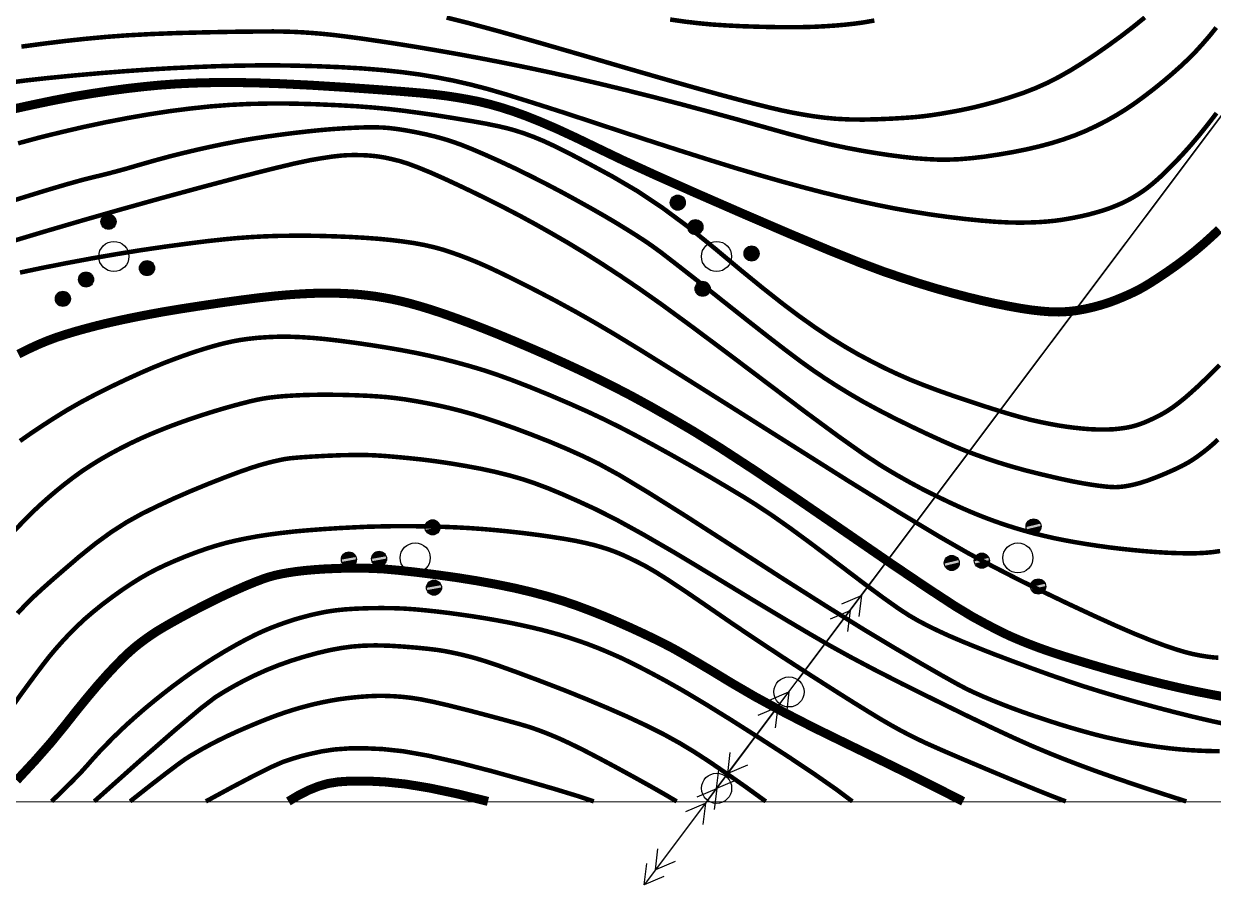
# Model space of a CAD drawing. Extents: x 396500 to 398250, y 1005980 to 1008200.
# Drawn here: x 398196.54 to 398216.28, y 1007798.51 to 1007812.9 of the extents above; entities that cross this region are included whole.
import ezdxf

# ---------------------------------------------------------------- set-up
doc = ezdxf.new("R2010")
doc.units = 0
doc.header["$LTSCALE"] = 0.5
doc.layers.get('0').update_dxf_attribs({"linetype": 'CONTINUOUS'})
doc.layers.add('ASSIST', color=7, linetype='CONTINUOUS', plot=False)
for name, color, linetype in [('DGX', 2, 'CONTINUOUS'), ('GXYZ', 2, 'CONTINUOUS'), ('ZBTZ', 3, 'CONTINUOUS')]:
    doc.layers.add(name, color=color, linetype=linetype)
doc.layers.add('绘图层', color=6, linetype='CONTINUOUS', lineweight=5)

# ---------------------------------------------------------------- blocks, each defined once
blk = doc.blocks.new('gc013a')
at = {"linetype": 'Continuous'}
blk.add_line((0.5, 0), (4, 0), dxfattribs=at)
at = {"linetype": 'Continuous', "flags": 128}
for points in [[(2.772, 0.354), (3.384, 0), (2.772, -0.354)], [(3.388, 0.354), (4, 0), (3.388, -0.354)]]:
    blk.add_lwpolyline(points, dxfattribs=at)
blk = doc.blocks.new('gc170')
at = {"linetype": 'Continuous'}
blk.add_circle((0, 0), 0.5, dxfattribs=at)
blk = doc.blocks.new('*U110')
at = {"linetype": 'Continuous'}
for points in [[(-0.202, 2.347), (-0.147, 1.998), (-0.147, 2.402)], [(-0.147, 2.402), (-0.077, 1.962), (-0.077, 2.438)], [(-0.077, 1.962), (-0.147, 2.402), (-0.147, 1.998)], [(-0.077, 2.438), (0, 1.95), (0, 2.45)], [(0, 1.95), (-0.077, 2.438), (-0.077, 1.962)], [(0, 2.45), (0.077, 1.962), (0.077, 2.438)], [(0.077, 1.962), (0, 2.45), (0, 1.95)], [(0.077, 2.438), (0.147, 1.998), (0.147, 2.402)], [(0.147, 1.998), (0.077, 2.438), (0.077, 1.962)], [(0.147, 2.402), (0.202, 2.053), (0.202, 2.347)], [(0.202, 2.053), (0.147, 2.402), (0.147, 1.998)], [(-0.25, 2.2), (-0.238, 2.123), (-0.238, 2.277)], [(-0.238, 2.277), (-0.202, 2.053), (-0.202, 2.347)], [(-0.202, 2.053), (-0.238, 2.277), (-0.238, 2.123)], [(-0.147, 1.998), (-0.202, 2.347), (-0.202, 2.053)], [(0.202, 2.347), (0.238, 2.123), (0.238, 2.277)], [(0.238, 2.123), (0.202, 2.347), (0.202, 2.053)], [(0.25, 2.2), (0.238, 2.277), (0.238, 2.123)]]:
    blk.add_solid(points, dxfattribs=at)
blk = doc.blocks.new('*U109')
at = {"linetype": 'Continuous'}
for points in [[(-0.25, 1.2), (-0.238, 1.123), (-0.238, 1.277)], [(-0.238, 1.277), (-0.202, 1.053), (-0.202, 1.347)], [(-0.202, 1.053), (-0.238, 1.277), (-0.238, 1.123)], [(-0.202, 1.347), (-0.147, 0.998), (-0.147, 1.402)], [(-0.147, 0.998), (-0.202, 1.347), (-0.202, 1.053)], [(-0.147, 1.402), (-0.077, 0.962), (-0.077, 1.438)], [(-0.077, 0.962), (-0.147, 1.402), (-0.147, 0.998)], [(-0.077, 1.438), (0, 0.95), (0, 1.45)], [(0, 0.95), (-0.077, 1.438), (-0.077, 0.962)], [(0, 1.45), (0.077, 0.962), (0.077, 1.438)], [(0.077, 0.962), (0, 1.45), (0, 0.95)], [(0.077, 1.438), (0.147, 0.998), (0.147, 1.402)], [(0.147, 0.998), (0.077, 1.438), (0.077, 0.962)], [(0.147, 1.402), (0.202, 1.053), (0.202, 1.347)], [(0.202, 1.053), (0.147, 1.402), (0.147, 0.998)], [(0.202, 1.347), (0.238, 1.123), (0.238, 1.277)], [(0.238, 1.123), (0.202, 1.347), (0.202, 1.053)], [(0.25, 1.2), (0.238, 1.277), (0.238, 1.123)]]:
    blk.add_solid(points, dxfattribs=at)
blk = doc.blocks.new('*U108')
at = {"linetype": 'Continuous'}
for points in [[(-1.147, -0.398), (-1.077, -0.838), (-1.077, -0.362)], [(-1.077, -0.362), (-1, -0.85), (-1, -0.35)], [(-1, -0.85), (-1.077, -0.362), (-1.077, -0.838)], [(-1, -0.35), (-0.923, -0.838), (-0.923, -0.362)], [(-0.923, -0.838), (-1, -0.35), (-1, -0.85)], [(-0.923, -0.362), (-0.853, -0.802), (-0.853, -0.398)], [(-0.853, -0.802), (-0.923, -0.362), (-0.923, -0.838)], [(-1.25, -0.6), (-1.238, -0.677), (-1.238, -0.523)], [(-1.238, -0.523), (-1.202, -0.747), (-1.202, -0.453)], [(-1.202, -0.747), (-1.238, -0.523), (-1.238, -0.677)], [(-1.202, -0.453), (-1.147, -0.802), (-1.147, -0.398)], [(-1.147, -0.802), (-1.202, -0.453), (-1.202, -0.747)], [(-1.077, -0.838), (-1.147, -0.398), (-1.147, -0.802)], [(-0.853, -0.398), (-0.798, -0.747), (-0.798, -0.453)], [(-0.798, -0.747), (-0.853, -0.398), (-0.853, -0.802)], [(-0.798, -0.453), (-0.762, -0.677), (-0.762, -0.523)], [(-0.762, -0.677), (-0.798, -0.453), (-0.798, -0.747)], [(-0.75, -0.6), (-0.762, -0.523), (-0.762, -0.677)]]:
    blk.add_solid(points, dxfattribs=at)
blk = doc.blocks.new('*U107')
at = {"linetype": 'Continuous'}
for points in [[(0.853, -0.398), (0.923, -0.838), (0.923, -0.362)], [(0.923, -0.362), (1, -0.85), (1, -0.35)], [(1, -0.85), (0.923, -0.362), (0.923, -0.838)], [(1, -0.35), (1.077, -0.838), (1.077, -0.362)], [(1.077, -0.838), (1, -0.35), (1, -0.85)], [(1.077, -0.362), (1.147, -0.802), (1.147, -0.398)], [(1.147, -0.802), (1.077, -0.362), (1.077, -0.838)], [(0.75, -0.6), (0.762, -0.677), (0.762, -0.523)], [(0.762, -0.523), (0.798, -0.747), (0.798, -0.453)], [(0.798, -0.747), (0.762, -0.523), (0.762, -0.677)], [(0.798, -0.453), (0.853, -0.802), (0.853, -0.398)], [(0.853, -0.802), (0.798, -0.453), (0.798, -0.747)], [(0.923, -0.838), (0.853, -0.398), (0.853, -0.802)], [(1.147, -0.398), (1.202, -0.747), (1.202, -0.453)], [(1.202, -0.747), (1.147, -0.398), (1.147, -0.802)], [(1.202, -0.453), (1.238, -0.677), (1.238, -0.523)], [(1.238, -0.677), (1.202, -0.453), (1.202, -0.747)], [(1.25, -0.6), (1.238, -0.523), (1.238, -0.677)]]:
    blk.add_solid(points, dxfattribs=at)
blk = doc.blocks.new('gc160')
for centre, radius in [((0, 2.2), 0.25), ((0, 1.2), 0.25), ((0, 0), 0.5), ((-1, -0.6), 0.25), ((1, -0.6), 0.25)]:
    blk.add_circle(centre, radius)
at = {"linetype": 'Continuous'}
for name in ['*U110', '*U109', '*U108', '*U107']:
    blk.add_blockref(name, (0, 0), dxfattribs=at)

msp = doc.modelspace()

# ---------------------------------------------------------------- linework, layer by layer
at = {"layer": 'ASSIST', "linetype": 'Continuous', "flags": 128}
msp.add_lwpolyline([(398207.876, 1007800), (398209.238, 1007801.816), (398249.85, 1007855.903)], dxfattribs=at)
at = {"layer": 'DGX', "linetype": 'Continuous', "const_width": 0.075}
for points in [[(398215.142, 1007813.004), (398214.952, 1007812.85), (398214.748, 1007812.693), (398214.531, 1007812.535), (398214.312, 1007812.382), (398214.102, 1007812.245), (398213.903, 1007812.122), (398213.714, 1007812.015), (398213.525, 1007811.918), (398213.326, 1007811.83), (398213.116, 1007811.748), (398212.897, 1007811.675), (398212.678, 1007811.609), (398212.47, 1007811.553), (398212.274, 1007811.505), (398212.09, 1007811.466), (398211.917, 1007811.434), (398211.756, 1007811.406), (398211.606, 1007811.383), (398211.469, 1007811.365), (398211.322, 1007811.35), (398211.146, 1007811.337), (398210.941, 1007811.325), (398210.706, 1007811.315), (398210.465, 1007811.309), (398210.239, 1007811.312), (398210.03, 1007811.322), (398209.836, 1007811.34), (398209.652, 1007811.364), (398209.472, 1007811.393), (398209.295, 1007811.425), (398209.122, 1007811.461), (398208.929, 1007811.506), (398208.696, 1007811.564), (398208.422, 1007811.635), (398208.107, 1007811.719), (398207.712, 1007811.828), (398207.198, 1007811.974), (398206.564, 1007812.157), (398205.812, 1007812.377), (398205.062, 1007812.594), (398204.436, 1007812.771), (398203.934, 1007812.907), (398203.557, 1007813.002)], [(398216.328, 1007812.836), (398216.22, 1007812.702), (398216.108, 1007812.572), (398215.992, 1007812.444), (398215.866, 1007812.316), (398215.731, 1007812.189), (398215.587, 1007812.061), (398215.438, 1007811.935), (398215.289, 1007811.815), (398215.138, 1007811.699), (398214.987, 1007811.588), (398214.833, 1007811.483), (398214.673, 1007811.384), (398214.507, 1007811.29), (398214.336, 1007811.203), (398214.16, 1007811.121), (398213.979, 1007811.047), (398213.792, 1007810.981), (398213.601, 1007810.921), (398213.4, 1007810.867), (398213.186, 1007810.817), (398212.958, 1007810.771), (398212.718, 1007810.73), (398212.48, 1007810.694), (398212.261, 1007810.669), (398212.06, 1007810.652), (398211.878, 1007810.645), (398211.7, 1007810.646), (398211.513, 1007810.655), (398211.317, 1007810.67), (398211.112, 1007810.693), (398210.898, 1007810.721), (398210.675, 1007810.755), (398210.443, 1007810.794), (398210.203, 1007810.839), (398209.933, 1007810.896), (398209.612, 1007810.973), (398209.241, 1007811.07), (398208.819, 1007811.188), (398208.369, 1007811.315), (398207.916, 1007811.439), (398207.457, 1007811.562), (398206.995, 1007811.682), (398206.539, 1007811.797), (398206.101, 1007811.903), (398205.68, 1007812.001), (398205.278, 1007812.091), (398204.887, 1007812.174), (398204.503, 1007812.252), (398204.126, 1007812.325), (398203.754, 1007812.394), (398203.395, 1007812.457), (398203.052, 1007812.515), (398202.726, 1007812.567), (398202.416, 1007812.614), (398202.132, 1007812.655), (398201.884, 1007812.688), (398201.672, 1007812.714), (398201.496, 1007812.732), (398201.338, 1007812.745), (398201.183, 1007812.756), (398201.029, 1007812.764), (398200.877, 1007812.769), (398200.682, 1007812.772), (398200.399, 1007812.77), (398200.028, 1007812.766), (398199.569, 1007812.757), (398199.088, 1007812.745), (398198.651, 1007812.728), (398198.257, 1007812.707), (398197.907, 1007812.681), (398197.573, 1007812.65), (398197.227, 1007812.613), (398196.87, 1007812.569), (398196.502, 1007812.52)], [(398210.655, 1007812.953), (398210.468, 1007812.92), (398210.311, 1007812.899), (398210.165, 1007812.883), (398210.013, 1007812.87), (398209.855, 1007812.859), (398209.689, 1007812.85), (398209.505, 1007812.844), (398209.287, 1007812.842), (398209.037, 1007812.843), (398208.755, 1007812.849), (398208.467, 1007812.858), (398208.202, 1007812.871), (398207.958, 1007812.887), (398207.737, 1007812.908), (398207.514, 1007812.934), (398207.266, 1007812.969)], [(398216.333, 1007811.417), (398216.188, 1007811.229), (398216.039, 1007811.043), (398215.893, 1007810.871), (398215.751, 1007810.713), (398215.613, 1007810.568), (398215.484, 1007810.439), (398215.368, 1007810.33), (398215.265, 1007810.241), (398215.176, 1007810.17), (398215.094, 1007810.111), (398215.011, 1007810.057), (398214.928, 1007810.008), (398214.845, 1007809.963), (398214.76, 1007809.922), (398214.672, 1007809.884), (398214.582, 1007809.848), (398214.489, 1007809.816), (398214.393, 1007809.785), (398214.293, 1007809.757), (398214.191, 1007809.73), (398214.085, 1007809.706), (398213.977, 1007809.684), (398213.868, 1007809.664), (398213.758, 1007809.646), (398213.646, 1007809.631), (398213.526, 1007809.619), (398213.391, 1007809.609), (398213.241, 1007809.603), (398213.077, 1007809.6), (398212.889, 1007809.603), (398212.673, 1007809.614), (398212.427, 1007809.634), (398212.151, 1007809.662), (398211.862, 1007809.697), (398211.574, 1007809.737), (398211.289, 1007809.783), (398211.004, 1007809.833), (398210.717, 1007809.89), (398210.419, 1007809.954), (398210.112, 1007810.025), (398209.796, 1007810.102), (398209.466, 1007810.188), (398209.117, 1007810.283), (398208.75, 1007810.388), (398208.364, 1007810.502), (398207.931, 1007810.636), (398207.422, 1007810.797), (398206.837, 1007810.986), (398206.176, 1007811.203), (398205.53, 1007811.416), (398204.991, 1007811.588), (398204.559, 1007811.723), (398204.234, 1007811.818), (398203.96, 1007811.889), (398203.683, 1007811.953), (398203.403, 1007812.008), (398203.119, 1007812.056), (398202.822, 1007812.096), (398202.502, 1007812.13), (398202.159, 1007812.158), (398201.793, 1007812.179), (398201.422, 1007812.194), (398201.064, 1007812.204), (398200.719, 1007812.209), (398200.387, 1007812.208), (398200.056, 1007812.203), (398199.716, 1007812.194), (398199.367, 1007812.18), (398199.008, 1007812.163), (398198.632, 1007812.141), (398198.234, 1007812.113), (398197.814, 1007812.08), (398197.371, 1007812.041), (398196.942, 1007811.999), (398196.563, 1007811.957), (398196.234, 1007811.914)], [(398216.383, 1007807.236), (398216.24, 1007807.094), (398216.113, 1007806.97), (398216.002, 1007806.865), (398215.906, 1007806.779), (398215.822, 1007806.705), (398215.742, 1007806.64), (398215.668, 1007806.582), (398215.598, 1007806.531), (398215.529, 1007806.485), (398215.455, 1007806.44), (398215.376, 1007806.397), (398215.292, 1007806.355), (398215.209, 1007806.317), (398215.132, 1007806.284), (398215.06, 1007806.257), (398214.994, 1007806.236), (398214.928, 1007806.218), (398214.858, 1007806.203), (398214.784, 1007806.191), (398214.704, 1007806.181), (398214.62, 1007806.173), (398214.529, 1007806.169), (398214.431, 1007806.168), (398214.327, 1007806.17), (398214.215, 1007806.175), (398214.098, 1007806.185), (398213.974, 1007806.198), (398213.843, 1007806.215), (398213.707, 1007806.236), (398213.564, 1007806.262), (398213.416, 1007806.292), (398213.262, 1007806.326), (398213.084, 1007806.372), (398212.862, 1007806.436), (398212.598, 1007806.517), (398212.291, 1007806.617), (398211.978, 1007806.722), (398211.698, 1007806.821), (398211.45, 1007806.914), (398211.235, 1007807.001), (398211.033, 1007807.09), (398210.824, 1007807.188), (398210.61, 1007807.297), (398210.389, 1007807.414), (398210.161, 1007807.546), (398209.922, 1007807.694), (398209.674, 1007807.86), (398209.416, 1007808.043), (398209.131, 1007808.257), (398208.801, 1007808.517), (398208.427, 1007808.822), (398208.008, 1007809.172), (398207.57, 1007809.527), (398207.14, 1007809.845), (398206.718, 1007810.126), (398206.303, 1007810.369), (398205.923, 1007810.574), (398205.606, 1007810.741), (398205.352, 1007810.868), (398205.161, 1007810.956), (398205.004, 1007811.021), (398204.853, 1007811.077), (398204.707, 1007811.125), (398204.568, 1007811.164), (398204.409, 1007811.201), (398204.208, 1007811.242), (398203.963, 1007811.286), (398203.674, 1007811.334), (398203.374, 1007811.382), (398203.094, 1007811.422), (398202.835, 1007811.457), (398202.595, 1007811.485), (398202.347, 1007811.509), (398202.058, 1007811.531), (398201.731, 1007811.549), (398201.364, 1007811.565), (398200.986, 1007811.575), (398200.626, 1007811.576), (398200.283, 1007811.569), (398199.958, 1007811.553), (398199.637, 1007811.528), (398199.307, 1007811.493), (398198.968, 1007811.45), (398198.62, 1007811.397), (398198.264, 1007811.335), (398197.9, 1007811.265), (398197.529, 1007811.186), (398197.151, 1007811.098), (398196.784, 1007811.007), (398196.447, 1007810.916)], [(398196.086, 1007809.878), (398196.509, 1007810.011), (398196.917, 1007810.137), (398197.253, 1007810.236), (398197.514, 1007810.309), (398197.702, 1007810.356), (398197.864, 1007810.395), (398198.047, 1007810.442), (398198.252, 1007810.498), (398198.478, 1007810.564), (398198.713, 1007810.631), (398198.946, 1007810.694), (398199.176, 1007810.752), (398199.403, 1007810.806), (398199.622, 1007810.855), (398199.826, 1007810.898), (398200.015, 1007810.935), (398200.19, 1007810.968), (398200.367, 1007810.997), (398200.563, 1007811.026), (398200.779, 1007811.056), (398201.013, 1007811.086), (398201.25, 1007811.113), (398201.475, 1007811.136), (398201.688, 1007811.154), (398201.888, 1007811.167), (398202.071, 1007811.176), (398202.232, 1007811.181), (398202.372, 1007811.181), (398202.491, 1007811.178), (398202.606, 1007811.169), (398202.737, 1007811.153), (398202.884, 1007811.13), (398203.046, 1007811.1), (398203.213, 1007811.065), (398203.371, 1007811.027), (398203.52, 1007810.986), (398203.661, 1007810.941), (398203.812, 1007810.887), (398203.993, 1007810.814), (398204.202, 1007810.724), (398204.442, 1007810.617), (398204.696, 1007810.498), (398204.951, 1007810.373), (398205.207, 1007810.243), (398205.464, 1007810.108), (398205.713, 1007809.972), (398205.945, 1007809.843), (398206.161, 1007809.72), (398206.359, 1007809.603), (398206.538, 1007809.493), (398206.698, 1007809.393), (398206.838, 1007809.302), (398206.957, 1007809.221), (398207.112, 1007809.108), (398207.357, 1007808.919), (398207.693, 1007808.657), (398208.118, 1007808.319), (398208.554, 1007807.974), (398208.919, 1007807.688), (398209.214, 1007807.461), (398209.439, 1007807.293), (398209.631, 1007807.156), (398209.83, 1007807.021), (398210.035, 1007806.889), (398210.246, 1007806.76), (398210.471, 1007806.629), (398210.717, 1007806.496), (398210.984, 1007806.358), (398211.272, 1007806.217), (398211.553, 1007806.084), (398211.797, 1007805.973), (398212.005, 1007805.882), (398212.176, 1007805.812), (398212.33, 1007805.754), (398212.485, 1007805.699), (398212.64, 1007805.646), (398212.796, 1007805.596), (398212.961, 1007805.547), (398213.14, 1007805.497), (398213.335, 1007805.447), (398213.545, 1007805.397), (398213.752, 1007805.349), (398213.941, 1007805.309), (398214.111, 1007805.277), (398214.263, 1007805.252), (398214.394, 1007805.234), (398214.505, 1007805.221), (398214.596, 1007805.214), (398214.667, 1007805.213), (398214.732, 1007805.217), (398214.804, 1007805.225), (398214.884, 1007805.239), (398214.973, 1007805.258), (398215.074, 1007805.285), (398215.191, 1007805.323), (398215.324, 1007805.373), (398215.474, 1007805.434), (398215.622, 1007805.499), (398215.751, 1007805.561), (398215.859, 1007805.619), (398215.948, 1007805.674), (398216.027, 1007805.729), (398216.107, 1007805.789), (398216.187, 1007805.852), (398216.268, 1007805.921), (398216.356, 1007806.002)], [(398196.324, 1007809.284), (398196.887, 1007809.453), (398197.512, 1007809.636), (398198.156, 1007809.82), (398198.818, 1007810.005), (398199.5, 1007810.19), (398200.13, 1007810.357), (398200.64, 1007810.487), (398201.029, 1007810.58), (398201.297, 1007810.637), (398201.493, 1007810.67), (398201.663, 1007810.696), (398201.808, 1007810.712), (398201.928, 1007810.72), (398202.033, 1007810.721), (398202.136, 1007810.72), (398202.235, 1007810.716), (398202.332, 1007810.708), (398202.431, 1007810.696), (398202.538, 1007810.678), (398202.652, 1007810.653), (398202.774, 1007810.623), (398202.915, 1007810.579), (398203.085, 1007810.515), (398203.286, 1007810.433), (398203.516, 1007810.331), (398203.762, 1007810.217), (398204.01, 1007810.099), (398204.258, 1007809.977), (398204.507, 1007809.852), (398204.761, 1007809.72), (398205.021, 1007809.579), (398205.289, 1007809.428), (398205.564, 1007809.269), (398205.847, 1007809.098), (398206.139, 1007808.914), (398206.44, 1007808.717), (398206.75, 1007808.507), (398207.118, 1007808.248), (398207.59, 1007807.903), (398208.167, 1007807.473), (398208.85, 1007806.958), (398209.522, 1007806.451), (398210.068, 1007806.049), (398210.488, 1007805.752), (398210.783, 1007805.559), (398211.013, 1007805.422), (398211.238, 1007805.295), (398211.458, 1007805.177), (398211.675, 1007805.069), (398211.88, 1007804.97), (398212.069, 1007804.883), (398212.241, 1007804.808), (398212.397, 1007804.744), (398212.544, 1007804.687), (398212.692, 1007804.633), (398212.842, 1007804.582), (398212.992, 1007804.534), (398213.145, 1007804.489), (398213.302, 1007804.446), (398213.465, 1007804.406), (398213.632, 1007804.368), (398213.804, 1007804.333), (398213.983, 1007804.3), (398214.169, 1007804.269), (398214.361, 1007804.24), (398214.555, 1007804.213), (398214.75, 1007804.19), (398214.944, 1007804.169), (398215.138, 1007804.151), (398215.328, 1007804.136), (398215.508, 1007804.125), (398215.68, 1007804.118), (398215.843, 1007804.115), (398215.996, 1007804.116), (398216.139, 1007804.123), (398216.271, 1007804.135), (398216.392, 1007804.153)], [(398216.362, 1007802.383), (398216.277, 1007802.389), (398216.18, 1007802.401), (398216.072, 1007802.418), (398215.954, 1007802.441), (398215.817, 1007802.475), (398215.652, 1007802.524), (398215.46, 1007802.59), (398215.241, 1007802.672), (398214.98, 1007802.777), (398214.665, 1007802.913), (398214.296, 1007803.08), (398213.873, 1007803.277), (398213.431, 1007803.489), (398213.006, 1007803.7), (398212.598, 1007803.91), (398212.207, 1007804.12), (398211.733, 1007804.392), (398211.075, 1007804.788), (398210.233, 1007805.309), (398209.208, 1007805.956), (398208.19, 1007806.599), (398207.372, 1007807.114), (398206.754, 1007807.499), (398206.335, 1007807.754), (398206.016, 1007807.942), (398205.695, 1007808.124), (398205.372, 1007808.3), (398205.047, 1007808.47), (398204.742, 1007808.624), (398204.48, 1007808.753), (398204.26, 1007808.857), (398204.083, 1007808.935), (398203.929, 1007808.998), (398203.78, 1007809.055), (398203.635, 1007809.106), (398203.495, 1007809.152), (398203.35, 1007809.192), (398203.193, 1007809.228), (398203.022, 1007809.26), (398202.838, 1007809.287), (398202.64, 1007809.311), (398202.426, 1007809.332), (398202.195, 1007809.349), (398201.949, 1007809.363), (398201.697, 1007809.373), (398201.452, 1007809.38), (398201.213, 1007809.384), (398200.981, 1007809.383), (398200.753, 1007809.38), (398200.527, 1007809.372), (398200.304, 1007809.36), (398200.082, 1007809.344), (398199.842, 1007809.321), (398199.56, 1007809.29), (398199.237, 1007809.249), (398198.873, 1007809.2), (398198.483, 1007809.143), (398198.082, 1007809.078), (398197.67, 1007809.007), (398197.247, 1007808.928), (398196.84, 1007808.848), (398196.478, 1007808.772)], [(398196.478, 1007805.978), (398196.632, 1007806.086), (398196.813, 1007806.208), (398197.021, 1007806.343), (398197.248, 1007806.484), (398197.487, 1007806.621), (398197.737, 1007806.754), (398197.998, 1007806.884), (398198.253, 1007807.005), (398198.484, 1007807.11), (398198.69, 1007807.199), (398198.872, 1007807.273), (398199.039, 1007807.337), (398199.198, 1007807.395), (398199.349, 1007807.447), (398199.494, 1007807.494), (398199.632, 1007807.536), (398199.765, 1007807.573), (398199.893, 1007807.605), (398200.015, 1007807.632), (398200.14, 1007807.655), (398200.278, 1007807.674), (398200.428, 1007807.69), (398200.591, 1007807.701), (398200.764, 1007807.708), (398200.946, 1007807.708), (398201.136, 1007807.701), (398201.336, 1007807.688), (398201.549, 1007807.668), (398201.781, 1007807.641), (398202.031, 1007807.608), (398202.3, 1007807.569), (398202.57, 1007807.526), (398202.823, 1007807.482), (398203.059, 1007807.437), (398203.279, 1007807.39), (398203.491, 1007807.341), (398203.704, 1007807.286), (398203.919, 1007807.227), (398204.136, 1007807.163), (398204.369, 1007807.087), (398204.635, 1007806.991), (398204.933, 1007806.876), (398205.264, 1007806.741), (398205.598, 1007806.598), (398205.908, 1007806.46), (398206.193, 1007806.326), (398206.454, 1007806.196), (398206.712, 1007806.061), (398206.992, 1007805.91), (398207.293, 1007805.744), (398207.614, 1007805.562), (398207.932, 1007805.379), (398208.22, 1007805.209), (398208.48, 1007805.053), (398208.71, 1007804.909), (398208.955, 1007804.746), (398209.261, 1007804.53), (398209.627, 1007804.261), (398210.054, 1007803.939), (398210.47, 1007803.624), (398210.807, 1007803.375), (398211.064, 1007803.193), (398211.242, 1007803.078), (398211.386, 1007802.995), (398211.544, 1007802.912), (398211.715, 1007802.829), (398211.9, 1007802.744), (398212.109, 1007802.655), (398212.354, 1007802.555), (398212.633, 1007802.445), (398212.948, 1007802.326), (398213.271, 1007802.206), (398213.576, 1007802.096), (398213.864, 1007801.997), (398214.134, 1007801.907), (398214.407, 1007801.822), (398214.703, 1007801.734), (398215.022, 1007801.644), (398215.365, 1007801.551), (398215.704, 1007801.463), (398216.01, 1007801.388), (398216.283, 1007801.325), (398216.524, 1007801.275)], [(398216.385, 1007800.832), (398216.22, 1007800.835), (398216.055, 1007800.841), (398215.892, 1007800.85), (398215.722, 1007800.863), (398215.54, 1007800.882), (398215.345, 1007800.907), (398215.139, 1007800.938), (398214.927, 1007800.974), (398214.719, 1007801.015), (398214.513, 1007801.061), (398214.311, 1007801.111), (398214.11, 1007801.166), (398213.909, 1007801.224), (398213.709, 1007801.285), (398213.508, 1007801.35), (398213.311, 1007801.415), (398213.122, 1007801.481), (398212.941, 1007801.547), (398212.768, 1007801.613), (398212.605, 1007801.679), (398212.454, 1007801.742), (398212.317, 1007801.803), (398212.193, 1007801.861), (398212.03, 1007801.947), (398211.778, 1007802.088), (398211.436, 1007802.284), (398211.006, 1007802.536), (398210.481, 1007802.851), (398209.859, 1007803.237), (398209.138, 1007803.694), (398208.32, 1007804.222), (398207.529, 1007804.731), (398206.892, 1007805.131), (398206.409, 1007805.421), (398206.079, 1007805.601), (398205.821, 1007805.726), (398205.549, 1007805.848), (398205.266, 1007805.967), (398204.97, 1007806.083), (398204.682, 1007806.191), (398204.423, 1007806.283), (398204.194, 1007806.36), (398203.993, 1007806.422), (398203.806, 1007806.474), (398203.618, 1007806.522), (398203.429, 1007806.565), (398203.238, 1007806.604), (398203.052, 1007806.638), (398202.878, 1007806.667), (398202.715, 1007806.689), (398202.563, 1007806.706), (398202.408, 1007806.718), (398202.232, 1007806.729), (398202.036, 1007806.737), (398201.82, 1007806.743), (398201.601, 1007806.746), (398201.396, 1007806.745), (398201.206, 1007806.741), (398201.03, 1007806.733), (398200.871, 1007806.723), (398200.732, 1007806.711), (398200.613, 1007806.697), (398200.514, 1007806.682), (398200.416, 1007806.663), (398200.301, 1007806.637), (398200.168, 1007806.603), (398200.017, 1007806.563), (398199.855, 1007806.517), (398199.687, 1007806.467), (398199.513, 1007806.412), (398199.333, 1007806.353), (398199.154, 1007806.29), (398198.98, 1007806.226), (398198.811, 1007806.16), (398198.648, 1007806.093), (398198.486, 1007806.022), (398198.32, 1007805.944), (398198.151, 1007805.859), (398197.979, 1007805.767), (398197.809, 1007805.67), (398197.649, 1007805.571), (398197.498, 1007805.471), (398197.356, 1007805.368), (398197.221, 1007805.264), (398197.09, 1007805.159), (398196.964, 1007805.052), (398196.843, 1007804.945), (398196.711, 1007804.822), (398196.556, 1007804.668), (398196.377, 1007804.482)], [(398196.436, 1007803.118), (398196.572, 1007803.263), (398196.696, 1007803.386), (398196.832, 1007803.512), (398197.006, 1007803.667), (398197.217, 1007803.85), (398197.465, 1007804.063), (398197.731, 1007804.277), (398197.992, 1007804.467), (398198.25, 1007804.632), (398198.504, 1007804.773), (398198.763, 1007804.9), (398199.032, 1007805.025), (398199.312, 1007805.147), (398199.603, 1007805.267), (398199.879, 1007805.375), (398200.113, 1007805.463), (398200.306, 1007805.53), (398200.456, 1007805.578), (398200.58, 1007805.612), (398200.691, 1007805.64), (398200.789, 1007805.662), (398200.874, 1007805.679), (398200.975, 1007805.693), (398201.123, 1007805.706), (398201.316, 1007805.719), (398201.556, 1007805.732), (398201.803, 1007805.742), (398202.022, 1007805.746), (398202.211, 1007805.746), (398202.371, 1007805.74), (398202.528, 1007805.73), (398202.708, 1007805.715), (398202.911, 1007805.696), (398203.138, 1007805.672), (398203.378, 1007805.642), (398203.623, 1007805.606), (398203.873, 1007805.564), (398204.127, 1007805.517), (398204.376, 1007805.463), (398204.61, 1007805.404), (398204.829, 1007805.341), (398205.033, 1007805.272), (398205.243, 1007805.193), (398205.479, 1007805.095), (398205.742, 1007804.979), (398206.031, 1007804.846), (398206.38, 1007804.67), (398206.821, 1007804.427), (398207.355, 1007804.118), (398207.981, 1007803.741), (398208.606, 1007803.361), (398209.138, 1007803.041), (398209.576, 1007802.782), (398209.921, 1007802.582), (398210.252, 1007802.399), (398210.649, 1007802.189), (398211.113, 1007801.952), (398211.644, 1007801.689), (398212.168, 1007801.432), (398212.613, 1007801.219), (398212.979, 1007801.049), (398213.266, 1007800.921), (398213.517, 1007800.816), (398213.776, 1007800.712), (398214.043, 1007800.609), (398214.318, 1007800.507), (398214.621, 1007800.4), (398214.974, 1007800.279), (398215.378, 1007800.146), (398215.832, 1007800)], [(398213.831, 1007800), (398213.613, 1007800.084), (398213.325, 1007800.199), (398212.967, 1007800.346), (398212.539, 1007800.525), (398212.117, 1007800.703), (398211.777, 1007800.849), (398211.52, 1007800.963), (398211.345, 1007801.046), (398211.208, 1007801.115), (398211.066, 1007801.19), (398210.919, 1007801.272), (398210.767, 1007801.36), (398210.577, 1007801.475), (398210.315, 1007801.637), (398209.982, 1007801.847), (398209.578, 1007802.105), (398209.144, 1007802.386), (398208.722, 1007802.664), (398208.313, 1007802.939), (398207.915, 1007803.213), (398207.555, 1007803.46), (398207.259, 1007803.657), (398207.027, 1007803.804), (398206.858, 1007803.902), (398206.725, 1007803.971), (398206.598, 1007804.033), (398206.479, 1007804.088), (398206.367, 1007804.135), (398206.253, 1007804.177), (398206.13, 1007804.216), (398205.997, 1007804.254), (398205.855, 1007804.288), (398205.695, 1007804.322), (398205.509, 1007804.355), (398205.296, 1007804.388), (398205.058, 1007804.422), (398204.812, 1007804.453), (398204.577, 1007804.479), (398204.353, 1007804.501), (398204.141, 1007804.519), (398203.933, 1007804.534), (398203.724, 1007804.545), (398203.513, 1007804.554), (398203.3, 1007804.56), (398203.087, 1007804.564), (398202.876, 1007804.565), (398202.668, 1007804.565), (398202.461, 1007804.561), (398202.25, 1007804.556), (398202.024, 1007804.546), (398201.784, 1007804.534), (398201.531, 1007804.518), (398201.278, 1007804.499), (398201.04, 1007804.478), (398200.817, 1007804.453), (398200.61, 1007804.426), (398200.415, 1007804.396), (398200.231, 1007804.362), (398200.057, 1007804.326), (398199.894, 1007804.287), (398199.734, 1007804.242), (398199.569, 1007804.19), (398199.399, 1007804.13), (398199.224, 1007804.063), (398199.052, 1007803.992), (398198.893, 1007803.922), (398198.746, 1007803.852), (398198.612, 1007803.782), (398198.479, 1007803.706), (398198.335, 1007803.616), (398198.179, 1007803.512), (398198.013, 1007803.394), (398197.847, 1007803.269), (398197.693, 1007803.145), (398197.55, 1007803.022), (398197.42, 1007802.9), (398197.297, 1007802.777), (398197.181, 1007802.653), (398197.069, 1007802.527), (398196.962, 1007802.399), (398196.843, 1007802.246), (398196.692, 1007802.045), (398196.509, 1007801.796), (398196.296, 1007801.498)], [(398210.29, 1007800), (398210.019, 1007800.202), (398209.672, 1007800.444), (398209.25, 1007800.727), (398208.753, 1007801.049), (398208.254, 1007801.366), (398207.827, 1007801.63), (398207.473, 1007801.841), (398207.191, 1007802), (398206.96, 1007802.124), (398206.757, 1007802.23), (398206.581, 1007802.318), (398206.434, 1007802.388), (398206.3, 1007802.447), (398206.165, 1007802.505), (398206.028, 1007802.56), (398205.89, 1007802.613), (398205.748, 1007802.663), (398205.601, 1007802.712), (398205.449, 1007802.759), (398205.29, 1007802.804), (398205.125, 1007802.848), (398204.952, 1007802.889), (398204.771, 1007802.929), (398204.583, 1007802.968), (398204.389, 1007803.004), (398204.193, 1007803.038), (398203.996, 1007803.069), (398203.796, 1007803.098), (398203.599, 1007803.125), (398203.406, 1007803.148), (398203.22, 1007803.168), (398203.04, 1007803.185), (398202.858, 1007803.198), (398202.666, 1007803.205), (398202.466, 1007803.207), (398202.256, 1007803.204), (398202.053, 1007803.197), (398201.87, 1007803.185), (398201.708, 1007803.168), (398201.568, 1007803.147), (398201.438, 1007803.121), (398201.307, 1007803.092), (398201.177, 1007803.058), (398201.047, 1007803.021), (398200.916, 1007802.979), (398200.786, 1007802.933), (398200.656, 1007802.884), (398200.526, 1007802.83), (398200.389, 1007802.767), (398200.237, 1007802.69), (398200.07, 1007802.6), (398199.888, 1007802.496), (398199.701, 1007802.383), (398199.519, 1007802.267), (398199.34, 1007802.147), (398199.167, 1007802.024), (398198.999, 1007801.899), (398198.838, 1007801.774), (398198.684, 1007801.65), (398198.536, 1007801.527), (398198.396, 1007801.405), (398198.262, 1007801.285), (398198.136, 1007801.167), (398198.017, 1007801.051), (398197.905, 1007800.937), (398197.799, 1007800.827), (398197.7, 1007800.719), (398197.608, 1007800.614), (398197.504, 1007800.498), (398197.368, 1007800.357), (398197.201, 1007800.191), (398197.003, 1007800)], [(398208.853, 1007800), (398208.51, 1007800.248), (398208.198, 1007800.466), (398207.919, 1007800.657), (398207.671, 1007800.818), (398207.428, 1007800.965), (398207.16, 1007801.113), (398206.867, 1007801.26), (398206.55, 1007801.408), (398206.211, 1007801.556), (398205.856, 1007801.705), (398205.485, 1007801.854), (398205.096, 1007802.003), (398204.732, 1007802.139), (398204.432, 1007802.247), (398204.197, 1007802.326), (398204.026, 1007802.378), (398203.892, 1007802.413), (398203.763, 1007802.444), (398203.641, 1007802.47), (398203.525, 1007802.493), (398203.398, 1007802.513), (398203.238, 1007802.532), (398203.047, 1007802.551), (398202.825, 1007802.569), (398202.595, 1007802.583), (398202.379, 1007802.588), (398202.179, 1007802.583), (398201.993, 1007802.569), (398201.809, 1007802.544), (398201.614, 1007802.508), (398201.407, 1007802.459), (398201.189, 1007802.399), (398200.971, 1007802.331), (398200.763, 1007802.257), (398200.566, 1007802.178), (398200.38, 1007802.094), (398200.203, 1007802.007), (398200.034, 1007801.916), (398199.873, 1007801.823), (398199.72, 1007801.728), (398199.483, 1007801.547), (398199.069, 1007801.199), (398198.478, 1007800.683), (398197.711, 1007800)], [(398207.375, 1007800), (398207.171, 1007800.12), (398206.935, 1007800.254), (398206.669, 1007800.402), (398206.372, 1007800.564), (398206.078, 1007800.721), (398205.824, 1007800.853), (398205.608, 1007800.959), (398205.431, 1007801.041), (398205.279, 1007801.105), (398205.137, 1007801.161), (398205.007, 1007801.208), (398204.888, 1007801.247), (398204.744, 1007801.289), (398204.541, 1007801.345), (398204.28, 1007801.415), (398203.959, 1007801.5), (398203.634, 1007801.582), (398203.359, 1007801.646), (398203.135, 1007801.692), (398202.961, 1007801.719), (398202.814, 1007801.735), (398202.672, 1007801.745), (398202.534, 1007801.75), (398202.4, 1007801.75), (398202.269, 1007801.745), (398202.139, 1007801.736), (398202.009, 1007801.724), (398201.879, 1007801.709), (398201.751, 1007801.691), (398201.623, 1007801.669), (398201.496, 1007801.644), (398201.37, 1007801.616), (398201.244, 1007801.584), (398201.117, 1007801.55), (398200.99, 1007801.512), (398200.863, 1007801.471), (398200.729, 1007801.424), (398200.582, 1007801.368), (398200.422, 1007801.304), (398200.25, 1007801.232), (398200.077, 1007801.157), (398199.916, 1007801.083), (398199.768, 1007801.011), (398199.633, 1007800.941), (398199.509, 1007800.874), (398199.398, 1007800.81), (398199.298, 1007800.751), (398199.211, 1007800.695), (398199.094, 1007800.611), (398198.903, 1007800.467), (398198.64, 1007800.264), (398198.305, 1007800)]]:
    msp.add_lwpolyline(points, dxfattribs=at)
at = {"layer": 'DGX', "color": 3, "linetype": 'Continuous', "lineweight": -2, "const_width": 0.15}
for points in [[(398216.376, 1007809.487), (398216.258, 1007809.376), (398216.123, 1007809.255), (398215.979, 1007809.132), (398215.831, 1007809.014), (398215.679, 1007808.9), (398215.524, 1007808.791), (398215.377, 1007808.692), (398215.249, 1007808.609), (398215.141, 1007808.543), (398215.052, 1007808.493), (398214.969, 1007808.451), (398214.877, 1007808.408), (398214.776, 1007808.364), (398214.666, 1007808.319), (398214.548, 1007808.275), (398214.423, 1007808.235), (398214.291, 1007808.199), (398214.151, 1007808.167), (398214.007, 1007808.141), (398213.863, 1007808.125), (398213.719, 1007808.118), (398213.575, 1007808.121), (398213.423, 1007808.133), (398213.256, 1007808.152), (398213.073, 1007808.18), (398212.874, 1007808.216), (398212.661, 1007808.259), (398212.436, 1007808.309), (398212.197, 1007808.367), (398211.945, 1007808.433), (398211.68, 1007808.507), (398211.403, 1007808.591), (398211.113, 1007808.685), (398210.81, 1007808.788), (398210.433, 1007808.929), (398209.919, 1007809.135), (398209.269, 1007809.407), (398208.483, 1007809.745), (398207.69, 1007810.091), (398207.02, 1007810.389), (398206.471, 1007810.64), (398206.046, 1007810.844), (398205.699, 1007811.011), (398205.388, 1007811.155), (398205.112, 1007811.274), (398204.872, 1007811.37), (398204.656, 1007811.448), (398204.453, 1007811.513), (398204.262, 1007811.567), (398204.084, 1007811.61), (398203.911, 1007811.644), (398203.734, 1007811.675), (398203.555, 1007811.702), (398203.372, 1007811.725), (398203.138, 1007811.749), (398202.807, 1007811.777), (398202.378, 1007811.809), (398201.852, 1007811.846), (398201.305, 1007811.88), (398200.816, 1007811.904), (398200.384, 1007811.919), (398200.009, 1007811.925), (398199.673, 1007811.923), (398199.358, 1007811.915), (398199.064, 1007811.901), (398198.791, 1007811.881), (398198.524, 1007811.855), (398198.25, 1007811.824), (398197.968, 1007811.786), (398197.68, 1007811.743), (398197.375, 1007811.692), (398197.048, 1007811.63), (398196.697, 1007811.557), (398196.323, 1007811.475)], [(398216.537, 1007801.722), (398216.267, 1007801.77), (398215.99, 1007801.825), (398215.708, 1007801.886), (398215.421, 1007801.953), (398215.13, 1007802.026), (398214.837, 1007802.103), (398214.544, 1007802.185), (398214.249, 1007802.271), (398213.975, 1007802.354), (398213.743, 1007802.426), (398213.553, 1007802.489), (398213.405, 1007802.541), (398213.28, 1007802.588), (398213.159, 1007802.635), (398213.041, 1007802.684), (398212.926, 1007802.733), (398212.801, 1007802.791), (398212.652, 1007802.866), (398212.479, 1007802.957), (398212.282, 1007803.064), (398211.991, 1007803.24), (398211.537, 1007803.537), (398210.919, 1007803.954), (398210.138, 1007804.492), (398209.335, 1007805.043), (398208.653, 1007805.502), (398208.092, 1007805.868), (398207.651, 1007806.142), (398207.284, 1007806.357), (398206.943, 1007806.551), (398206.629, 1007806.723), (398206.34, 1007806.873), (398206.064, 1007807.01), (398205.786, 1007807.144), (398205.505, 1007807.274), (398205.223, 1007807.401), (398204.944, 1007807.523), (398204.674, 1007807.638), (398204.413, 1007807.746), (398204.16, 1007807.847), (398203.92, 1007807.94), (398203.696, 1007808.022), (398203.489, 1007808.095), (398203.297, 1007808.158), (398203.12, 1007808.212), (398202.953, 1007808.259), (398202.798, 1007808.298), (398202.654, 1007808.329), (398202.516, 1007808.355), (398202.382, 1007808.377), (398202.25, 1007808.394), (398202.121, 1007808.408), (398201.991, 1007808.418), (398201.856, 1007808.425), (398201.717, 1007808.43), (398201.574, 1007808.431), (398201.424, 1007808.43), (398201.263, 1007808.424), (398201.093, 1007808.415), (398200.912, 1007808.402), (398200.704, 1007808.383), (398200.452, 1007808.355), (398200.155, 1007808.317), (398199.814, 1007808.27), (398199.467, 1007808.219), (398199.151, 1007808.17), (398198.866, 1007808.123), (398198.611, 1007808.076), (398198.379, 1007808.031), (398198.159, 1007807.985), (398197.952, 1007807.939), (398197.756, 1007807.892), (398197.573, 1007807.844), (398197.4, 1007807.796), (398197.238, 1007807.747), (398197.087, 1007807.698), (398196.938, 1007807.643), (398196.782, 1007807.578), (398196.62, 1007807.503), (398196.451, 1007807.419)], [(398212.128, 1007800), (398211.736, 1007800.2), (398211.285, 1007800.426), (398210.774, 1007800.676), (398210.204, 1007800.952), (398209.634, 1007801.231), (398209.124, 1007801.493), (398208.675, 1007801.737), (398208.287, 1007801.963), (398207.958, 1007802.163), (398207.685, 1007802.325), (398207.469, 1007802.451), (398207.311, 1007802.54), (398207.169, 1007802.614), (398207.004, 1007802.696), (398206.818, 1007802.785), (398206.608, 1007802.882), (398206.387, 1007802.98), (398206.165, 1007803.074), (398205.942, 1007803.162), (398205.718, 1007803.246), (398205.485, 1007803.326), (398205.234, 1007803.401), (398204.966, 1007803.472), (398204.682, 1007803.539), (398204.379, 1007803.601), (398204.06, 1007803.659), (398203.723, 1007803.713), (398203.368, 1007803.762), (398203.03, 1007803.804), (398202.742, 1007803.835), (398202.505, 1007803.856), (398202.318, 1007803.865), (398202.155, 1007803.869), (398201.992, 1007803.869), (398201.83, 1007803.867), (398201.666, 1007803.861), (398201.507, 1007803.854), (398201.354, 1007803.843), (398201.208, 1007803.83), (398201.069, 1007803.814), (398200.939, 1007803.795), (398200.821, 1007803.774), (398200.714, 1007803.751), (398200.618, 1007803.725), (398200.517, 1007803.692), (398200.393, 1007803.645), (398200.245, 1007803.585), (398200.074, 1007803.51), (398199.89, 1007803.427), (398199.703, 1007803.337), (398199.513, 1007803.242), (398199.32, 1007803.142), (398199.139, 1007803.045), (398198.984, 1007802.959), (398198.854, 1007802.884), (398198.751, 1007802.822), (398198.661, 1007802.763), (398198.57, 1007802.699), (398198.479, 1007802.632), (398198.388, 1007802.56), (398198.29, 1007802.475), (398198.179, 1007802.37), (398198.056, 1007802.244), (398197.919, 1007802.098), (398197.768, 1007801.928), (398197.601, 1007801.73), (398197.418, 1007801.506), (398197.219, 1007801.254), (398196.992, 1007800.976), (398196.727, 1007800.675), (398196.424, 1007800.349)], [(398204.244, 1007800), (398203.735, 1007800.125), (398203.281, 1007800.221), (398202.88, 1007800.287), (398202.533, 1007800.323), (398202.234, 1007800.338), (398201.977, 1007800.338), (398201.761, 1007800.324), (398201.587, 1007800.296), (398201.431, 1007800.251), (398201.27, 1007800.187), (398201.104, 1007800.103), (398200.932, 1007800)]]:
    msp.add_lwpolyline(points, dxfattribs=at)
at = {"layer": 'DGX', "linetype": 'Continuous', "const_width": 0.075, "flags": 128}
msp.add_lwpolyline([(398206, 1007800), (398205.719, 1007800.093), (398205.346, 1007800.207), (398204.88, 1007800.342), (398204.321, 1007800.498), (398203.753, 1007800.645), (398203.26, 1007800.757), (398202.841, 1007800.831), (398202.496, 1007800.868), (398202.203, 1007800.881), (398201.939, 1007800.879), (398201.703, 1007800.862), (398201.497, 1007800.832), (398201.311, 1007800.792), (398201.14, 1007800.75), (398200.983, 1007800.703), (398200.839, 1007800.654), (398200.657, 1007800.574), (398200.384, 1007800.439), (398200.018, 1007800.247), (398199.562, 1007800)], dxfattribs=at)
at = {"layer": 'GXYZ', "linetype": 'Continuous'}
for p, q in [((398210.439, 1007803.415), (398248.649, 1007854.304)), ((398208.038, 1007800.216), (398208.038, 1007800.216))]:
    msp.add_line(p, q, dxfattribs=at)
at = {"layer": '绘图层', "linetype": 'Continuous', "flags": 128}
msp.add_lwpolyline([(397850.03, 1008199.993), (397850.03, 1007799.993), (398250.03, 1007799.993), (398250.03, 1008199.993)], close=True, dxfattribs=at)

# ---------------------------------------------------------------- block references
at = {"layer": 'GXYZ', "linetype": 'Continuous', "yscale": 0.5}
for p, xscale, rotation in [((398209.238, 1007801.816), 0.499999999943221, 53.09841314560179), ((398208.037, 1007800.217), 0.499999999943221, 53.09841314560179), ((398209.238, 1007801.816), 0.4999999999850573, 233.1238991870117), ((398206.838, 1007798.616), 0.4999999999850573, 53.12389918701164), ((398208.037, 1007800.217), 0.5000000000042057, 233.1493852271907)]:
    msp.add_blockref('gc013a', p, dxfattribs=dict(at, xscale=xscale, rotation=rotation))
at = {"layer": 'GXYZ', "linetype": 'Continuous', "xscale": 0.5, "yscale": 0.5}
for p in [(398209.238, 1007801.816), (398208.037, 1007800.217)]:
    msp.add_blockref('gc170', p, dxfattribs=at)
at = {"layer": 'ZBTZ', "linetype": 'Continuous', "yscale": 0.5}
for p, xscale, rotation in [((398208.036, 1007809.039), 0.4999999999723801, 35.75609607342601), ((398198.036, 1007809.039), 0.5000000000470288, 129.7140415651113), ((398203.036, 1007804.039), 0.4999999999881882, 91.32663960368208), ((398213.036, 1007804.039), 0.4999999999827401, 94.39741202935143)]:
    msp.add_blockref('gc160', p, dxfattribs=dict(at, xscale=xscale, rotation=rotation))

doc.saveas('drawing.dxf')
